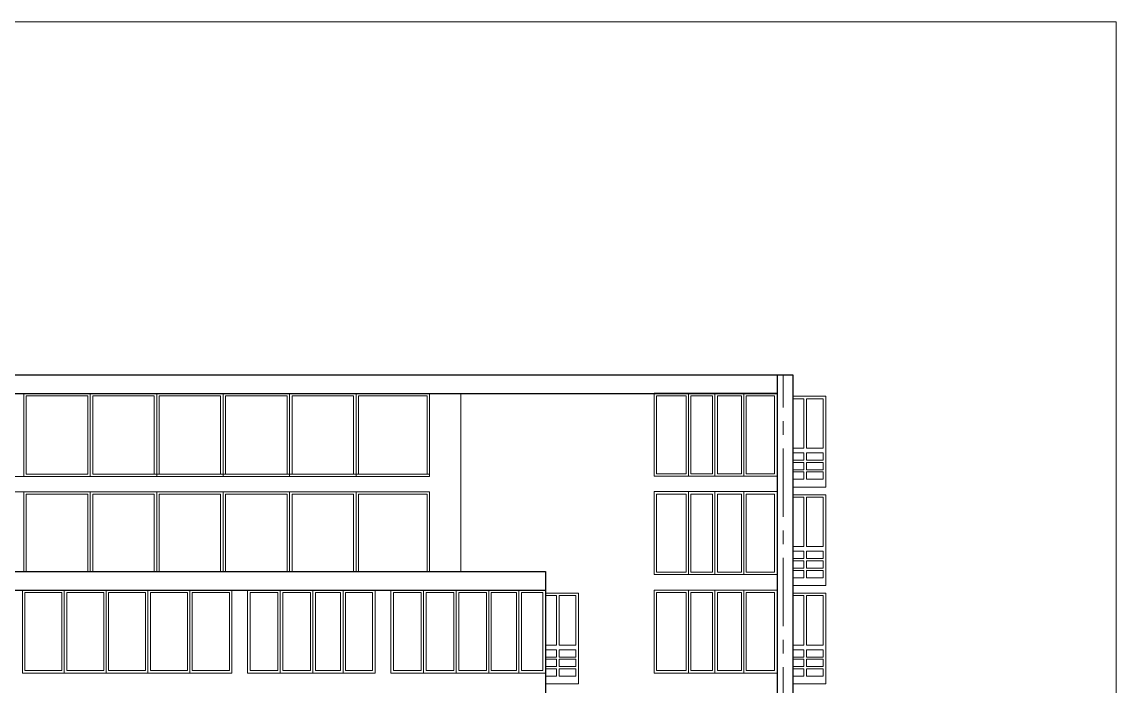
# Model space of a CAD drawing. Header units: millimetres. Extents: x -689206 to 4969298, y -1019800 to 703299.
# Drawn here: x 813022 to 848590, y -785543 to -763943 of the extents above; entities that cross this region are included whole.
import ezdxf

# ---------------------------------------------------------------- set-up
doc = ezdxf.new("R2010")
doc.units = ezdxf.units.MM
doc.linetypes.add('осеваяX2', pattern=[101.6, 63.5, -12.7, 12.7, -12.7])
doc.layers.add('РАЗМЕРЫ', color=7, linetype='Continuous', lineweight=9)

msp = doc.modelspace()

# ---------------------------------------------------------------- linework, layer by layer
at = {"layer": 'РАЗМЕРЫ', "lineweight": 30, "ltscale": 35}
for p, q in [((806603, -775425.6), (838079.8, -775425.6)), ((837569.8, -775425.6), (837569.8, -795117.9)), ((838079.8, -775417.9), (838079.8, -782126.9)), ((806603, -776025.6), (837569.8, -776025.6)), ((802870.3, -781817.9), (830040.4, -781817.9)), ((830040.4, -781817.9), (830040.4, -795117.9)), ((838079.8, -782126.9), (838079.8, -795117.9)), ((802870.3, -782426.9), (830040.4, -782417.9))]:
    msp.add_line(p, q, dxfattribs=at)
at = {"layer": 'РАЗМЕРЫ', "linetype": 'осеваяX2', "lineweight": 5, "ltscale": 35}
msp.add_line((837769.8, -801372.9), (837769.8, -775425.6), dxfattribs=at)
at = {"layer": 'РАЗМЕРЫ', "lineweight": 5, "ltscale": 35}
for p, q in [((813083.2, -778725.6), (813083.2, -776025.6)), ((815243.2, -778725.6), (815243.2, -776025.6)), ((817403.2, -776025.6), (817403.2, -778725.6)), ((819563.2, -778725.6), (819563.2, -776025.6)), ((821723.2, -778725.6), (821723.2, -776025.6)), ((823883.2, -778725.6), (823883.2, -776025.6)), ((826276.1, -778725.6), (826276.1, -776025.6)), ((827290.4, -776025.6), (827290.4, -781817.9)), ((833569.8, -776017.9), (833569.8, -778717.9)), ((833569.8, -776017.9), (837569.8, -776017.9)), ((833569.8, -778717.9), (833569.8, -776017.9)), ((834689.8, -776017.9), (834689.8, -778637.9)), ((834689.8, -778717.9), (834689.8, -776017.9)), ((835549.8, -776017.9), (835549.8, -778637.9)), ((835549.8, -778717.9), (835549.8, -776017.9)), ((836489.8, -776017.9), (836489.8, -778637.9)), ((813083.2, -776105.6), (813083.2, -778617.9)), ((815163.2, -776105.6), (813163.2, -776105.6)), ((813163.2, -776105.6), (813163.2, -778645.6)), ((815163.2, -776105.6), (815163.2, -778617.9)), ((815163.2, -776105.6), (815163.2, -778617.9)), ((815163.2, -776105.6), (815163.2, -778617.9)), ((815163.2, -776105.6), (815163.2, -778617.9)), ((815163.2, -778645.6), (815163.2, -776105.6)), ((815243.2, -776105.6), (815243.2, -778617.9)), ((817323.2, -776105.6), (815323.2, -776105.6)), ((815323.2, -776105.6), (815323.2, -778645.6)), ((817323.2, -776105.6), (817323.2, -778617.9)), ((817323.2, -776105.6), (817323.2, -778617.9)), ((817323.2, -776105.6), (817323.2, -778617.9)), ((817323.2, -776105.6), (817323.2, -778617.9)), ((817323.2, -776105.6), (817323.2, -778617.9)), ((817323.2, -778645.6), (817323.2, -776105.6)), ((819483.2, -776105.6), (817483.2, -776105.6)), ((817483.2, -776105.6), (817483.2, -778645.6)), ((819483.2, -776105.6), (819483.2, -778617.9)), ((819483.2, -776105.6), (819483.2, -778617.9)), ((819483.2, -776105.6), (819483.2, -778617.9)), ((819483.2, -776105.6), (819483.2, -778617.9)), ((819483.2, -776105.6), (819483.2, -778617.9)), ((819483.2, -776105.6), (819483.2, -778617.9)), ((819483.2, -778645.6), (819483.2, -776105.6)), ((819563.2, -776105.6), (819563.2, -778617.9)), ((821643.2, -776105.6), (819643.2, -776105.6)), ((819643.2, -776105.6), (819643.2, -778645.6)), ((821643.2, -776105.6), (821643.2, -778617.9)), ((821643.2, -776105.6), (821643.2, -778617.9)), ((821643.2, -776105.6), (821643.2, -778617.9)), ((821643.2, -776105.6), (821643.2, -778617.9)), ((821643.2, -776105.6), (821643.2, -778617.9)), ((821643.2, -776105.6), (821643.2, -778617.9)), ((821643.2, -776105.6), (821643.2, -778617.9)), ((821643.2, -778645.6), (821643.2, -776105.6)), ((821723.2, -776105.6), (821723.2, -778617.9)), ((823803.2, -776105.6), (821803.2, -776105.6)), ((821803.2, -776105.6), (821803.2, -778645.6)), ((823803.2, -776105.6), (823803.2, -778617.9)), ((823803.2, -776105.6), (823803.2, -778617.9)), ((823803.2, -776105.6), (823803.2, -778617.9)), ((823803.2, -776105.6), (823803.2, -778617.9)), ((823803.2, -776105.6), (823803.2, -778617.9)), ((823803.2, -776105.6), (823803.2, -778617.9)), ((823803.2, -776105.6), (823803.2, -778617.9)), ((823803.2, -776105.6), (823803.2, -778617.9)), ((823803.2, -778645.6), (823803.2, -776105.6)), ((823883.2, -776105.6), (823883.2, -778617.9)), ((826196.1, -776105.6), (823963.2, -776105.6)), ((823963.2, -776105.6), (823963.2, -778645.6)), ((826196.1, -778645.6), (826196.1, -776105.6)), ((834609.8, -776097.9), (833649.8, -776097.9)), ((834609.8, -776097.9), (834609.8, -778637.9)), ((834609.8, -776097.9), (834609.8, -778637.9)), ((834609.8, -776097.9), (834609.8, -778637.9)), ((834769.8, -778637.9), (834769.8, -776097.9)), ((835469.8, -776097.9), (834769.8, -776097.9)), ((835469.8, -776097.9), (835469.8, -778637.9)), ((835469.8, -776097.9), (835469.8, -778637.9)), ((835469.8, -776097.9), (835469.8, -778637.9)), ((835469.8, -776097.9), (835469.8, -778637.9)), ((835629.8, -778637.9), (835629.8, -776097.9)), ((836409.8, -776097.9), (835629.8, -776097.9)), ((836409.8, -776097.9), (836409.8, -778637.9)), ((836409.8, -776097.9), (836409.8, -778637.9)), ((836409.8, -776097.9), (836409.8, -778637.9)), ((836409.8, -776097.9), (836409.8, -778637.9)), ((836409.8, -776097.9), (836409.8, -778637.9)), ((836569.8, -778637.9), (836569.8, -776097.9)), ((837489.8, -776097.9), (836569.8, -776097.9)), ((837489.8, -776097.9), (837489.8, -778637.9)), ((839149.8, -776117.9), (838079.8, -776117.9)), ((838079.8, -776117.9), (838329.8, -776117.9)), ((838079.8, -776197.9), (838440.4, -776197.9)), ((838440.4, -777807.9), (838440.4, -776197.9)), ((838520.4, -776197.9), (839069.8, -776197.9)), ((838520.4, -776197.9), (838520.4, -777807.9)), ((839069.8, -776197.9), (839069.8, -777807.9)), ((839149.8, -778817.9), (839149.8, -776117.9)), ((838440.4, -777807.9), (838079.8, -777807.9)), ((839069.8, -777807.9), (838520.4, -777807.9)), ((838079.8, -777957.9), (838440.4, -777957.9)), ((838079.8, -778197.9), (838440.4, -778197.9)), ((838440.4, -778197.9), (838440.4, -777957.9)), ((838520.4, -777957.9), (839069.8, -777957.9)), ((838520.4, -777957.9), (838520.4, -778197.9)), ((838520.4, -778197.9), (839069.8, -778197.9)), ((839069.8, -777957.9), (839069.8, -778197.9)), ((838440.4, -778267.9), (838079.8, -778267.9)), ((838079.8, -778507.9), (838440.4, -778507.9)), ((838440.4, -778577.9), (838079.8, -778577.9)), ((838440.4, -778507.9), (838440.4, -778267.9)), ((838440.4, -778817.9), (838440.4, -778577.9)), ((839069.8, -778267.9), (838520.4, -778267.9)), ((838520.4, -778267.9), (838520.4, -778507.9)), ((838520.4, -778507.9), (839069.8, -778507.9)), ((839069.8, -778577.9), (838520.4, -778577.9)), ((838520.4, -778577.9), (838520.4, -778817.9)), ((839069.8, -778267.9), (839069.8, -778507.9)), ((839069.8, -778577.9), (839069.8, -778817.9)), ((826276.1, -778725.6), (806603, -778725.6)), ((813163.2, -778645.6), (815163.2, -778645.6)), ((815323.2, -778645.6), (826276.1, -778645.6)), ((816162.2, -778645.6), (816242.2, -778645.6)), ((820745.7, -778645.6), (820825.7, -778645.6)), ((826276.1, -778645.6), (826196.1, -778645.6)), ((833569.8, -778717.9), (837569.8, -778717.9)), ((834349.8, -778637.9), (833649.8, -778637.9)), ((834609.8, -778637.9), (834349.8, -778637.9)), ((835469.8, -778637.9), (834769.8, -778637.9)), ((836409.8, -778637.9), (835629.8, -778637.9)), ((836489.8, -778717.9), (836489.8, -778637.9)), ((837489.8, -778637.9), (836569.8, -778637.9)), ((837569.8, -779217.9), (837569.8, -778717.9)), ((838440.4, -778817.9), (838079.8, -778817.9)), ((839069.8, -778817.9), (838520.4, -778817.9)), ((839149.8, -779067.9), (839149.8, -778817.9)), ((806603.2, -779225.6), (826276.1, -779225.6)), ((813083.2, -781817.9), (813083.2, -779225.6)), ((815243.2, -781817.9), (815243.2, -779225.6)), ((817403.2, -779305.6), (817403.2, -779225.6)), ((819563.2, -781817.9), (819563.2, -779225.6)), ((821723.2, -781817.9), (821723.2, -779225.6)), ((823883.2, -781817.9), (823883.2, -779225.6)), ((826276.1, -779225.6), (826276.1, -781817.9)), ((833569.8, -779217.9), (833569.8, -781917.9)), ((833569.8, -779217.9), (837569.8, -779217.9)), ((833569.8, -781917.9), (833569.8, -779217.9)), ((834689.8, -779217.9), (834689.8, -781837.9)), ((834689.8, -781917.9), (834689.8, -779217.9)), ((835549.8, -779217.9), (835549.8, -781837.9)), ((835549.8, -781917.9), (835549.8, -779217.9)), ((836489.8, -779217.9), (836489.8, -781837.9)), ((838079.8, -779317.9), (838079.8, -779067.9)), ((838079.8, -779067.9), (839149.8, -779067.9)), ((838079.8, -779067.9), (839149.8, -779067.9)), ((838079.8, -779067.9), (839149.8, -779067.9)), ((838079.8, -779067.9), (839149.8, -779067.9)), ((839149.8, -779067.9), (838079.8, -779067.9)), ((813083.2, -779305.6), (813083.2, -781817.9)), ((813163.2, -779305.6), (815163.2, -779305.6)), ((813163.2, -779305.6), (813163.2, -781817.9)), ((815163.2, -779305.6), (815163.2, -781817.9)), ((815163.2, -779305.6), (815163.2, -781817.9)), ((815163.2, -779305.6), (815163.2, -781817.9)), ((815163.2, -779305.6), (815163.2, -781817.9)), ((815163.2, -781817.9), (815163.2, -779305.6)), ((815243.2, -779305.6), (815243.2, -781817.9)), ((815323.2, -779305.6), (817323.2, -779305.6)), ((815323.2, -779305.6), (815323.2, -781817.9)), ((815323.2, -779305.6), (817323.2, -779305.6)), ((817323.2, -779305.6), (817323.2, -781817.9)), ((817323.2, -779305.6), (817323.2, -781817.9)), ((817323.2, -779305.6), (817323.2, -781817.9)), ((817323.2, -779305.6), (817323.2, -781817.9)), ((817323.2, -779305.6), (817323.2, -781817.9)), ((817323.2, -781817.9), (817323.2, -779305.6)), ((817403.2, -779305.6), (817403.2, -781817.9)), ((817483.2, -779305.6), (819483.2, -779305.6)), ((817483.2, -779305.6), (817483.2, -781817.9)), ((817483.2, -779305.6), (819483.2, -779305.6)), ((819483.2, -779305.6), (819483.2, -781817.9)), ((819483.2, -779305.6), (819483.2, -781817.9)), ((819483.2, -779305.6), (819483.2, -781817.9)), ((819483.2, -779305.6), (819483.2, -781817.9)), ((819483.2, -779305.6), (819483.2, -781817.9)), ((819483.2, -779305.6), (819483.2, -781817.9)), ((819483.2, -781817.9), (819483.2, -779305.6)), ((819563.2, -779305.6), (819563.2, -781817.9)), ((819643.2, -779305.6), (821643.2, -779305.6)), ((819643.2, -779305.6), (819643.2, -781817.9)), ((819643.2, -779305.6), (821643.2, -779305.6)), ((821643.2, -779305.6), (821643.2, -781817.9)), ((821643.2, -779305.6), (821643.2, -781817.9)), ((821643.2, -779305.6), (821643.2, -781817.9)), ((821643.2, -779305.6), (821643.2, -781817.9)), ((821643.2, -779305.6), (821643.2, -781817.9)), ((821643.2, -779305.6), (821643.2, -781817.9)), ((821643.2, -779305.6), (821643.2, -781817.9)), ((821643.2, -781817.9), (821643.2, -779305.6)), ((821723.2, -779305.6), (821723.2, -781817.9)), ((821803.2, -779305.6), (823803.2, -779305.6)), ((821803.2, -779305.6), (821803.2, -781817.9)), ((821803.2, -779305.6), (823803.2, -779305.6)), ((823803.2, -779305.6), (823803.2, -781817.9)), ((823803.2, -779305.6), (823803.2, -781817.9)), ((823803.2, -779305.6), (823803.2, -781817.9)), ((823803.2, -779305.6), (823803.2, -781817.9)), ((823803.2, -779305.6), (823803.2, -781817.9)), ((823803.2, -779305.6), (823803.2, -781817.9)), ((823803.2, -779305.6), (823803.2, -781817.9)), ((823803.2, -779305.6), (823803.2, -781817.9)), ((823803.2, -781817.9), (823803.2, -779305.6)), ((823883.2, -779305.6), (823883.2, -781817.9)), ((823963.2, -779305.6), (826196.1, -779305.6)), ((823963.2, -779305.6), (823963.2, -781817.9)), ((826196.1, -779305.6), (826196.1, -781817.9)), ((834609.8, -779297.9), (833649.8, -779297.9)), ((834609.8, -779297.9), (834609.8, -781837.9)), ((834609.8, -779297.9), (834609.8, -781837.9)), ((834609.8, -779297.9), (834609.8, -781837.9)), ((834769.8, -781837.9), (834769.8, -779297.9)), ((835469.8, -779297.9), (834769.8, -779297.9)), ((835469.8, -779297.9), (835469.8, -781837.9)), ((835469.8, -779297.9), (835469.8, -781837.9)), ((835469.8, -779297.9), (835469.8, -781837.9)), ((835469.8, -779297.9), (835469.8, -781837.9)), ((835629.8, -781837.9), (835629.8, -779297.9)), ((836409.8, -779297.9), (835629.8, -779297.9)), ((836409.8, -779297.9), (836409.8, -781837.9)), ((836409.8, -779297.9), (836409.8, -781837.9)), ((836409.8, -779297.9), (836409.8, -781837.9)), ((836409.8, -779297.9), (836409.8, -781837.9)), ((836409.8, -779297.9), (836409.8, -781837.9)), ((836569.8, -781837.9), (836569.8, -779297.9)), ((837489.8, -779297.9), (836569.8, -779297.9)), ((837489.8, -779297.9), (837489.8, -781837.9)), ((839149.8, -779317.9), (838079.8, -779317.9)), ((838079.8, -779317.9), (838329.8, -779317.9)), ((838079.8, -779397.9), (838440.4, -779397.9)), ((838440.4, -781007.9), (838440.4, -779397.9)), ((838520.4, -779397.9), (839069.8, -779397.9)), ((838520.4, -779397.9), (838520.4, -781007.9)), ((839069.8, -779397.9), (839069.8, -781007.9)), ((839149.8, -782017.9), (839149.8, -779317.9)), ((838440.4, -781007.9), (838079.8, -781007.9)), ((839069.8, -781007.9), (838520.4, -781007.9)), ((838079.8, -781157.9), (838440.4, -781157.9)), ((838079.8, -781397.9), (838440.4, -781397.9)), ((838440.4, -781397.9), (838440.4, -781157.9)), ((838520.4, -781157.9), (839069.8, -781157.9)), ((838520.4, -781157.9), (838520.4, -781397.9)), ((838520.4, -781397.9), (839069.8, -781397.9)), ((839069.8, -781157.9), (839069.8, -781397.9)), ((838440.4, -781467.9), (838079.8, -781467.9)), ((838079.8, -781707.9), (838440.4, -781707.9)), ((838440.4, -781777.9), (838079.8, -781777.9)), ((838440.4, -781707.9), (838440.4, -781467.9)), ((838440.4, -782017.9), (838440.4, -781777.9)), ((839069.8, -781467.9), (838520.4, -781467.9)), ((838520.4, -781467.9), (838520.4, -781707.9)), ((838520.4, -781707.9), (839069.8, -781707.9)), ((839069.8, -781777.9), (838520.4, -781777.9)), ((838520.4, -781777.9), (838520.4, -782017.9)), ((839069.8, -781467.9), (839069.8, -781707.9)), ((839069.8, -781777.9), (839069.8, -782017.9)), ((830040.4, -782417.9), (830040.4, -781917.9)), ((833569.8, -781917.9), (837569.8, -781917.9)), ((834349.8, -781837.9), (833649.8, -781837.9)), ((834609.8, -781837.9), (834349.8, -781837.9)), ((835469.8, -781837.9), (834769.8, -781837.9)), ((836409.8, -781837.9), (835629.8, -781837.9)), ((836489.8, -781917.9), (836489.8, -781837.9)), ((837489.8, -781837.9), (836569.8, -781837.9)), ((838440.4, -782017.9), (838079.8, -782017.9)), ((839069.8, -782017.9), (838520.4, -782017.9)), ((839149.8, -782267.9), (839149.8, -782017.9)), ((813040.6, -782423.5), (813040.6, -785117.9)), ((814400.6, -785117.9), (814400.6, -782417.9)), ((815760.6, -785117.9), (815760.6, -782417.9)), ((817120.6, -785117.9), (817120.6, -782417.9)), ((818480.6, -785117.9), (818480.6, -782417.9)), ((819770.6, -782421.3), (819770.6, -782417.9)), ((819770.6, -782417.9), (819770.6, -782421.3)), ((819850.6, -782421.3), (819850.6, -785117.9)), ((820360.6, -782421.1), (820360.6, -785117.9)), ((821420.6, -785117.9), (821420.6, -782417.9)), ((821420.6, -782417.9), (821420.6, -782497.9)), ((822480.6, -785117.9), (822480.6, -782417.9)), ((823460.6, -785117.9), (823460.6, -782417.9)), ((824503.4, -782419.7), (824503.4, -785117.9)), ((825019.5, -782419.5), (825019.5, -785117.9)), ((826079.5, -785037.9), (826079.5, -782417.9)), ((826079.5, -782417.9), (826079.5, -785117.9)), ((827139.5, -785037.9), (827139.5, -782417.9)), ((828199.5, -785037.9), (828199.5, -782417.9)), ((828199.5, -782417.9), (828199.5, -785117.9)), ((829179.5, -785037.9), (829179.5, -782417.9)), ((829179.5, -782417.9), (829179.5, -785117.9)), ((830040.4, -782417.9), (829388, -782417.9)), ((830040.4, -785117.9), (830040.4, -782417.9)), ((833569.8, -782417.9), (833569.8, -785117.9)), ((833569.8, -782417.9), (837489.8, -782417.9)), ((833569.8, -782417.9), (837569.8, -782417.9)), ((833569.8, -785117.9), (833569.8, -782417.9)), ((834689.8, -782417.9), (834689.8, -785037.9)), ((834689.8, -785117.9), (834689.8, -782417.9)), ((835549.8, -782417.9), (835549.8, -785037.9)), ((835549.8, -785117.9), (835549.8, -782417.9)), ((836489.8, -782417.9), (836489.8, -785037.9)), ((838079.8, -782517.9), (838079.8, -782267.9)), ((838079.8, -782267.9), (839149.8, -782267.9)), ((838079.8, -782267.9), (839149.8, -782267.9)), ((838079.8, -782267.9), (839149.8, -782267.9)), ((839149.8, -782267.9), (838079.8, -782267.9)), ((813120.6, -782497.9), (813120.6, -785037.9)), ((814320.6, -782497.9), (813120.6, -782497.9)), ((813120.6, -782497.9), (814320.6, -782497.9)), ((814320.6, -782497.9), (814320.6, -785037.9)), ((814320.6, -782497.9), (814320.6, -785037.9)), ((814320.6, -785037.9), (814320.6, -782497.9)), ((814400.6, -782497.9), (814400.6, -785037.9)), ((814400.6, -782497.9), (814400.6, -785117.9)), ((815680.6, -782497.9), (814480.6, -782497.9)), ((814480.6, -782497.9), (814480.6, -785037.9)), ((814480.6, -782497.9), (815680.6, -782497.9)), ((815680.6, -782497.9), (815680.6, -785037.9)), ((815680.6, -782497.9), (815680.6, -785037.9)), ((815680.6, -782497.9), (815680.6, -785037.9)), ((815680.6, -785037.9), (815680.6, -782497.9)), ((815760.6, -782497.9), (815760.6, -785037.9)), ((815760.6, -782497.9), (815760.6, -785117.9)), ((817040.6, -782497.9), (815840.6, -782497.9)), ((815840.6, -782497.9), (815840.6, -785037.9)), ((815840.6, -782497.9), (817040.6, -782497.9)), ((817040.6, -782497.9), (817040.6, -785037.9)), ((817040.6, -782497.9), (817040.6, -785037.9)), ((817040.6, -782497.9), (817040.6, -785037.9)), ((817040.6, -782497.9), (817040.6, -785037.9)), ((817040.6, -785037.9), (817040.6, -782497.9)), ((817120.6, -782497.9), (817120.6, -785037.9)), ((817120.6, -782497.9), (817120.6, -785117.9)), ((818400.6, -782497.9), (817200.6, -782497.9)), ((817200.6, -782497.9), (817200.6, -785037.9)), ((817200.6, -782497.9), (818400.6, -782497.9)), ((818400.6, -782497.9), (818400.6, -785037.9)), ((818400.6, -782497.9), (818400.6, -785037.9)), ((818400.6, -782497.9), (818400.6, -785037.9)), ((818400.6, -782497.9), (818400.6, -785037.9)), ((818400.6, -782497.9), (818400.6, -785037.9)), ((818400.6, -785037.9), (818400.6, -782497.9)), ((818480.6, -782497.9), (818480.6, -785037.9)), ((818480.6, -782497.9), (818480.6, -785117.9)), ((819770.6, -782497.9), (818560.6, -782497.9)), ((818560.6, -782497.9), (818560.6, -785037.9)), ((819770.6, -785037.9), (819770.6, -782497.9)), ((820440.6, -785037.9), (820440.6, -782497.9)), ((820440.6, -782497.9), (821340.6, -782497.9)), ((821340.6, -785037.9), (821340.6, -782497.9)), ((821420.6, -782497.9), (821420.6, -785117.9)), ((821500.6, -782497.9), (822400.6, -782497.9)), ((821500.6, -782497.9), (821500.6, -785037.9)), ((821500.6, -782497.9), (822400.6, -782497.9)), ((822400.6, -782497.9), (822400.6, -785037.9)), ((822400.6, -785037.9), (822400.6, -782497.9)), ((822480.6, -782497.9), (822480.6, -785117.9)), ((822560.6, -782497.9), (823380.6, -782497.9)), ((822560.6, -782497.9), (822560.6, -785037.9)), ((822560.6, -782497.9), (823380.6, -782497.9)), ((823380.6, -782497.9), (823380.6, -785037.9)), ((823380.6, -785037.9), (823380.6, -782497.9)), ((823460.6, -782497.9), (823460.6, -785037.9)), ((823460.6, -782497.9), (823460.6, -785117.9)), ((823540.6, -782497.9), (824423.4, -782497.9)), ((823540.6, -782497.9), (823540.6, -785037.9)), ((824423.4, -782497.9), (824423.4, -785037.9)), ((825999.5, -782497.9), (825099.5, -782497.9)), ((825099.5, -782497.9), (825099.5, -785037.9)), ((825099.5, -785037.9), (825099.5, -782497.9)), ((825099.5, -782497.9), (825999.5, -782497.9)), ((825099.5, -782497.9), (825999.5, -782497.9)), ((825999.5, -782497.9), (825999.5, -785037.9)), ((827059.5, -782497.9), (826159.5, -782497.9)), ((826159.5, -782497.9), (827059.5, -782497.9)), ((826159.5, -785037.9), (826159.5, -782497.9)), ((826159.5, -782497.9), (827059.5, -782497.9)), ((827059.5, -782497.9), (827059.5, -785037.9)), ((827059.5, -782497.9), (827059.5, -785037.9)), ((828119.5, -782497.9), (827219.5, -782497.9)), ((827219.5, -782497.9), (828119.5, -782497.9)), ((827219.5, -785037.9), (827219.5, -782497.9)), ((827219.5, -782497.9), (828119.5, -782497.9)), ((828119.5, -782497.9), (828119.5, -785037.9)), ((828119.5, -782497.9), (828119.5, -785037.9)), ((829099.5, -782497.9), (828279.5, -782497.9)), ((828279.5, -782497.9), (829099.5, -782497.9)), ((828279.5, -785037.9), (828279.5, -782497.9)), ((828279.5, -782497.9), (829099.5, -782497.9)), ((829099.5, -782497.9), (829099.5, -785037.9)), ((829099.5, -782497.9), (829099.5, -785037.9)), ((829099.5, -782497.9), (829099.5, -785037.9)), ((829179.5, -782497.9), (829179.5, -785037.9)), ((829960.4, -782497.9), (829259.5, -782497.9)), ((829259.5, -782497.9), (829930.5, -782497.9)), ((829259.5, -785037.9), (829259.5, -782497.9)), ((829960.4, -785037.9), (829960.4, -782497.9)), ((831110.4, -782517.9), (830040.4, -782517.9)), ((830040.4, -782517.9), (830290.4, -782517.9)), ((830040.4, -782597.9), (830401.1, -782597.9)), ((830401.1, -784207.9), (830401.1, -782597.9)), ((830481.1, -782597.9), (831030.4, -782597.9)), ((830481.1, -782597.9), (830481.1, -784207.9)), ((831030.4, -782597.9), (831030.4, -784207.9)), ((831110.4, -785217.9), (831110.4, -782517.9)), ((834609.8, -782497.9), (833649.8, -782497.9)), ((834609.8, -782497.9), (834609.8, -785037.9)), ((834609.8, -782497.9), (834609.8, -785037.9)), ((834609.8, -782497.9), (834609.8, -785037.9)), ((834769.8, -785037.9), (834769.8, -782497.9)), ((835469.8, -782497.9), (834769.8, -782497.9)), ((835469.8, -782497.9), (835469.8, -785037.9)), ((835469.8, -782497.9), (835469.8, -785037.9)), ((835469.8, -782497.9), (835469.8, -785037.9)), ((835469.8, -782497.9), (835469.8, -785037.9)), ((835629.8, -785037.9), (835629.8, -782497.9)), ((836409.8, -782497.9), (835629.8, -782497.9)), ((836409.8, -782497.9), (836409.8, -785037.9)), ((836409.8, -782497.9), (836409.8, -785037.9)), ((836409.8, -782497.9), (836409.8, -785037.9)), ((836409.8, -782497.9), (836409.8, -785037.9)), ((836409.8, -782497.9), (836409.8, -785037.9)), ((836569.8, -785037.9), (836569.8, -782497.9)), ((837489.8, -782497.9), (836569.8, -782497.9)), ((837489.8, -782497.9), (837489.8, -785037.9)), ((839149.8, -782517.9), (838079.8, -782517.9)), ((838079.8, -782517.9), (838329.8, -782517.9)), ((838079.8, -782597.9), (838440.4, -782597.9)), ((838440.4, -784207.9), (838440.4, -782597.9)), ((838520.4, -782597.9), (839069.8, -782597.9)), ((838520.4, -782597.9), (838520.4, -784207.9)), ((839069.8, -782597.9), (839069.8, -784207.9)), ((839149.8, -785217.9), (839149.8, -782517.9)), ((830401.1, -784207.9), (830040.4, -784207.9)), ((831030.4, -784207.9), (830481.1, -784207.9)), ((838440.4, -784207.9), (838079.8, -784207.9)), ((839069.8, -784207.9), (838520.4, -784207.9)), ((830040.4, -784357.9), (830401.1, -784357.9)), ((830040.4, -784597.9), (830401.1, -784597.9)), ((830401.1, -784597.9), (830401.1, -784357.9)), ((830481.1, -784357.9), (831030.4, -784357.9)), ((830481.1, -784357.9), (830481.1, -784597.9)), ((830481.1, -784597.9), (831030.4, -784597.9)), ((831030.4, -784357.9), (831030.4, -784597.9)), ((838079.8, -784357.9), (838440.4, -784357.9)), ((838079.8, -784597.9), (838440.4, -784597.9)), ((838440.4, -784597.9), (838440.4, -784357.9)), ((838520.4, -784357.9), (839069.8, -784357.9)), ((838520.4, -784357.9), (838520.4, -784597.9)), ((838520.4, -784597.9), (839069.8, -784597.9)), ((839069.8, -784357.9), (839069.8, -784597.9)), ((830401.1, -784667.9), (830040.4, -784667.9)), ((830040.4, -784907.9), (830401.1, -784907.9)), ((830401.1, -784977.9), (830040.4, -784977.9)), ((830401.1, -784907.9), (830401.1, -784667.9)), ((830401.1, -785217.9), (830401.1, -784977.9)), ((831030.4, -784667.9), (830481.1, -784667.9)), ((830481.1, -784667.9), (830481.1, -784907.9)), ((830481.1, -784907.9), (831030.4, -784907.9)), ((831030.4, -784977.9), (830481.1, -784977.9)), ((830481.1, -784977.9), (830481.1, -785217.9)), ((831030.4, -784667.9), (831030.4, -784907.9)), ((831030.4, -784977.9), (831030.4, -785217.9)), ((838440.4, -784667.9), (838079.8, -784667.9)), ((838079.8, -784907.9), (838440.4, -784907.9)), ((838440.4, -784977.9), (838079.8, -784977.9)), ((838440.4, -784907.9), (838440.4, -784667.9)), ((838440.4, -785217.9), (838440.4, -784977.9)), ((839069.8, -784667.9), (838520.4, -784667.9)), ((838520.4, -784667.9), (838520.4, -784907.9)), ((838520.4, -784907.9), (839069.8, -784907.9)), ((839069.8, -784977.9), (838520.4, -784977.9)), ((838520.4, -784977.9), (838520.4, -785217.9)), ((839069.8, -784667.9), (839069.8, -784907.9)), ((839069.8, -784977.9), (839069.8, -785217.9)), ((819850.6, -785117.9), (813040.6, -785117.9)), ((813120.6, -785037.9), (814320.6, -785037.9)), ((814480.6, -785037.9), (815680.6, -785037.9)), ((815840.6, -785037.9), (817040.6, -785037.9)), ((817200.6, -785037.9), (818400.6, -785037.9)), ((818560.6, -785037.9), (819770.6, -785037.9)), ((824503.4, -785117.9), (820360.6, -785117.9)), ((821340.6, -785037.9), (820440.6, -785037.9)), ((820440.6, -785037.9), (821340.6, -785037.9)), ((822400.6, -785037.9), (821500.6, -785037.9)), ((823380.6, -785037.9), (822560.6, -785037.9)), ((824423.4, -785037.9), (823540.6, -785037.9)), ((830040.4, -785117.9), (825019.5, -785117.9)), ((825099.5, -785037.9), (825999.5, -785037.9)), ((825999.5, -785037.9), (825099.5, -785037.9)), ((826079.5, -785117.9), (826079.5, -785037.9)), ((826159.5, -785037.9), (827059.5, -785037.9)), ((827059.5, -785037.9), (826159.5, -785037.9)), ((827139.5, -785037.9), (827139.5, -785117.9)), ((827219.5, -785037.9), (828119.5, -785037.9)), ((828119.5, -785037.9), (827219.5, -785037.9)), ((828279.5, -785037.9), (829099.5, -785037.9)), ((829099.5, -785037.9), (828279.5, -785037.9)), ((829259.5, -785037.9), (829960.4, -785037.9)), ((829930.5, -785037.9), (829259.5, -785037.9)), ((830401.1, -785217.9), (830040.4, -785217.9)), ((831030.4, -785217.9), (830481.1, -785217.9)), ((831110.4, -785467.9), (831110.4, -785217.9)), ((833569.8, -785117.9), (837569.8, -785117.9)), ((834349.8, -785037.9), (833649.8, -785037.9)), ((834609.8, -785037.9), (834349.8, -785037.9)), ((835469.8, -785037.9), (834769.8, -785037.9)), ((836409.8, -785037.9), (835629.8, -785037.9)), ((836489.8, -785117.9), (836489.8, -785037.9)), ((837489.8, -785037.9), (836569.8, -785037.9)), ((838440.4, -785217.9), (838079.8, -785217.9)), ((839069.8, -785217.9), (838520.4, -785217.9)), ((839149.8, -785467.9), (839149.8, -785217.9)), ((830040.4, -785467.9), (831110.4, -785467.9)), ((830040.4, -785467.9), (831110.4, -785467.9)), ((831110.4, -785467.9), (830040.4, -785467.9)), ((838079.8, -785717.9), (838079.8, -785467.9)), ((838079.8, -785467.9), (839149.8, -785467.9)), ((838079.8, -785467.9), (839149.8, -785467.9)), ((839149.8, -785467.9), (838079.8, -785467.9))]:
    msp.add_line(p, q, dxfattribs=at)
at = {"layer": 'РАЗМЕРЫ', "lineweight": 9, "ltscale": 35}
for p, q in [((833569.8, -776017.9), (833569.8, -778717.9)), ((833649.8, -776097.9), (833649.8, -778637.9)), ((833569.8, -779217.9), (833569.8, -781917.9)), ((833649.8, -779297.9), (833649.8, -781837.9)), ((833569.8, -782417.9), (833569.8, -785117.9)), ((833649.8, -782497.9), (833649.8, -785037.9))]:
    msp.add_line(p, q, dxfattribs=at)
at = {"layer": 'РАЗМЕРЫ', "lineweight": 5, "ltscale": 35}
msp.add_lwpolyline([(639384.7, -763942.9), (848589.7, -763942.9), (848589.7, -808798.5), (639384.7, -808798.5)], close=True, dxfattribs=at)

doc.saveas('drawing.dxf')
